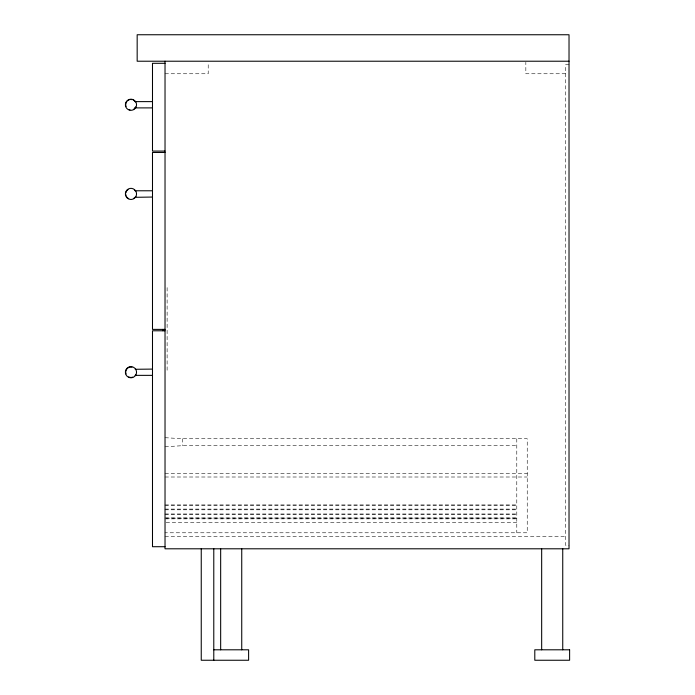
<?xml version="1.0" encoding="UTF-8"?>
<svg xmlns="http://www.w3.org/2000/svg" width="695" height="695" viewBox="0 0 695 695"><rect width="100%" height="100%" fill="white"/><g stroke="black" fill="none" stroke-linecap="round" stroke-linejoin="round"><path stroke-width="0.52" stroke-dasharray="3.48 2.61" d="M516.785 438.745L516.785 532.778M165.028 446.755L182.438 445.695L516.785 445.695M569.023 64.705L565.539 64.705L565.539 545.323L569.023 545.323M165.028 73.757L208.213 73.757L208.213 62.263M565.539 73.757L525.837 73.757L525.837 62.263M165.028 437.685L182.438 438.745L527.236 438.727L527.236 532.778L165.028 532.778M165.028 473.59L527.236 473.59M165.028 477.005L527.236 477.005M165.028 504.918L516.785 504.918M165.028 505.613L516.785 505.613M165.028 509.096L516.785 509.096M165.028 509.8L516.785 509.8M165.028 513.979L516.785 513.979M165.028 514.674L516.785 514.674M165.028 517.897L516.785 517.897M166.114 518.157L516.785 518.157M165.028 518.852L516.785 518.852M166.114 522.336L516.785 522.336M165.028 536.262L565.539 536.262M182.438 438.727L182.438 445.712M167.121 287.6L167.121 371.182"/><path stroke-width="1.04" d="M133.9 198.223A5.221 5.221 0 0 0 134.917 197.311L152.492 197.05M135.091 107.89L135.664 107.013L135.073 107.89L152.492 107.89M569.023 61.221L137.167 61.221L137.167 34.75L569.023 34.75L569.023 548.798L165.028 548.798L165.028 61.221M165.028 63.306L152.492 63.306L152.492 151.076L165.028 151.076M135.073 101.618L152.492 101.618M165.028 152.466L152.492 152.466L152.492 329.387L165.028 329.387M152.492 190.778L135.073 190.778L134.361 189.944M165.028 330.785L152.492 330.785L152.492 546.713L165.028 546.713M152.492 369.097L135.264 369.28M135.091 375.361L152.492 375.361M213.782 649.799L248.61 649.799L248.61 660.25L201.246 660.25L201.246 548.798M135.264 101.809L134.361 100.792A5.221 5.221 0 0 0 133.214 100.045M562.741 548.798L562.741 649.799M541.666 548.798L541.666 649.799M241.738 548.798L241.738 649.799M220.662 548.798L220.662 649.799M213.782 548.798L213.782 660.25M162.934 329.387L162.934 330.785M128.697 198.622A5.221 5.221 0 0 1 126.646 196.859M126.03 195.642A5.221 5.221 0 0 1 125.743 194.305M125.821 192.949A5.221 5.221 0 0 1 128.01 189.596M132.684 377.159A5.221 5.221 0 0 1 128.697 376.933M126.03 373.962A5.221 5.221 0 0 1 126.994 368.828M128.01 367.916A5.221 5.221 0 0 1 131.92 367.09M134.917 108.159A5.221 5.221 0 0 1 133.9 109.063M129.991 109.888A5.221 5.221 0 0 1 128.697 109.463M126.03 106.483A5.221 5.221 0 0 1 126.994 101.348M128.01 100.436A5.221 5.221 0 0 1 129.227 99.828M130.556 99.541A5.221 5.221 0 0 1 131.92 99.62M135.777 107.543L134.891 108.689A5.569 5.569 0 0 1 127.011 108.689A5.569 5.569 0 0 1 127.011 100.81A5.569 5.569 0 0 1 134.891 100.81L135.777 101.965A5.569 5.569 0 0 1 135.777 107.543M135.777 196.694L134.891 197.849A5.569 5.569 0 0 1 127.011 197.849A5.569 5.569 0 0 1 127.011 189.97A5.569 5.569 0 0 1 134.891 189.97L135.777 191.125A5.569 5.569 0 0 1 135.777 196.694M135.777 375.013L134.891 376.169A5.569 5.569 0 0 1 127.011 376.169A5.569 5.569 0 0 1 127.011 368.289A5.569 5.569 0 0 1 134.891 368.289L135.777 369.445A5.569 5.569 0 0 1 135.777 375.013M569.613 649.799L534.794 649.799L534.794 660.25L569.613 660.25L569.613 649.799"/></g></svg>
